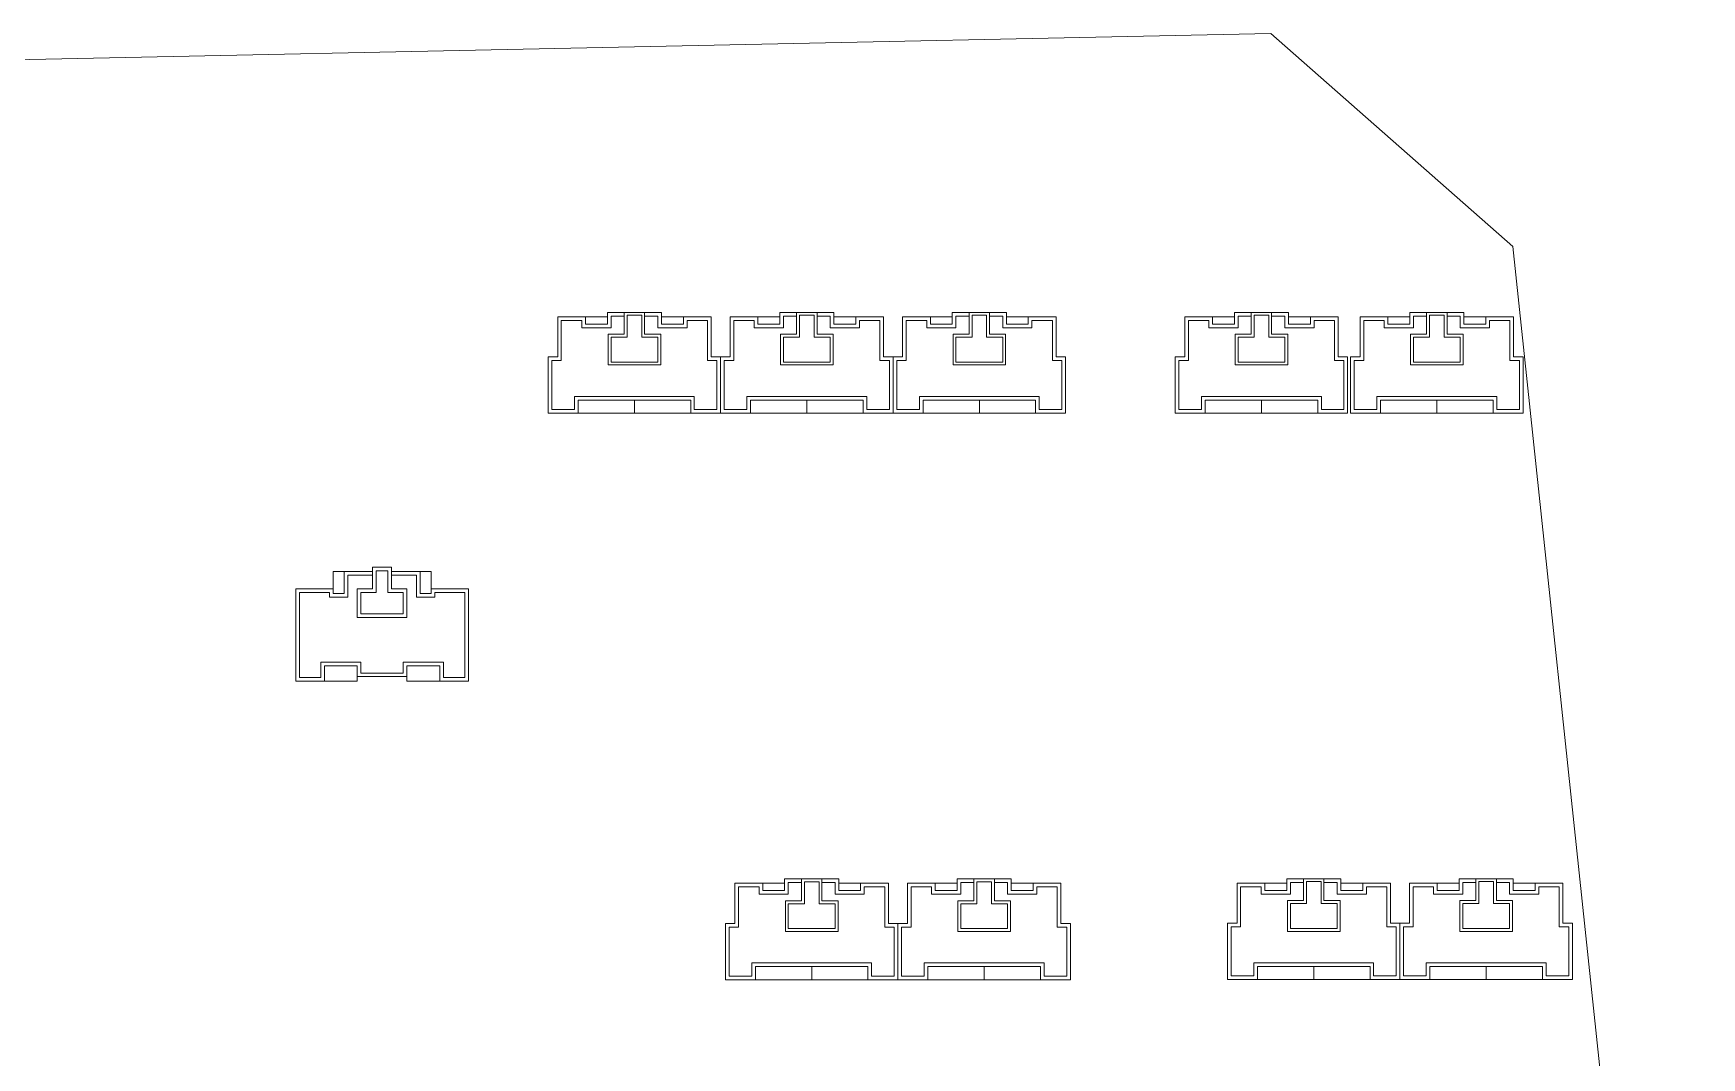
# Model space of a CAD drawing. Extents: x 110900 to 173900, y 7197 to 51694.
# Drawn here: x 116904 to 119187, y 11694 to 13096 of the extents above; entities that cross this region are included whole.
import ezdxf

# ---------------------------------------------------------------- set-up
doc = ezdxf.new("R2010")
doc.units = 0
doc.header["$LTSCALE"] = 1000
doc.header["$MEASUREMENT"] = 0
doc.layers.add('140', color=2, linetype='Continuous', lineweight=5)

msp = doc.modelspace()

# ---------------------------------------------------------------- linework, layer by layer
at = {"layer": '140', "color": 7}
for p, q in [((118597.3, 13095.8), (114409.3, 13007.9)), ((118928.3, 12804.3), (118597.3, 13095.8)), ((119186.7, 10366.5), (118928.3, 12804.3)), ((117621.3, 12708.1), (117659.3, 12708.1)), ((117621.3, 12653.1), (117621.3, 12708.1)), ((117626.3, 12703.1), (117654.3, 12703.1)), ((117626.3, 12648.1), (117626.3, 12703.1)), ((117654.3, 12703.1), (117654.3, 12693.1)), ((117654.3, 12693.1), (117694.3, 12693.1)), ((117657.3, 12708.1), (117659.3, 12708.1)), ((117659.3, 12708.1), (117689.3, 12708.1)), ((117659.3, 12708.1), (117659.3, 12698.1)), ((117659.3, 12698.1), (117689.3, 12698.1)), ((117689.3, 12714.1), (117763.3, 12714.1)), ((117689.3, 12698.1), (117689.3, 12714.1)), ((117694.3, 12709.1), (117712.3, 12709.1)), ((117694.3, 12693.1), (117694.3, 12709.1)), ((117712.3, 12714.1), (117712.3, 12684.1)), ((117736.3, 12710.1), (117716.3, 12710.1)), ((117716.3, 12710.1), (117716.3, 12680.1)), ((117736.3, 12680.1), (117736.3, 12710.1)), ((117740.3, 12684.1), (117740.3, 12714.1)), ((117740.3, 12709.1), (117758.3, 12709.1)), ((117758.3, 12709.1), (117758.3, 12693.1)), ((117758.3, 12693.1), (117798.3, 12693.1)), ((117763.3, 12714.1), (117763.3, 12698.1)), ((117793.3, 12708.1), (117763.3, 12708.1)), ((117763.3, 12698.1), (117793.3, 12698.1)), ((117793.3, 12708.1), (117831.3, 12708.1)), ((117793.3, 12698.1), (117793.3, 12708.1)), ((117798.3, 12703.1), (117826.3, 12703.1)), ((117798.3, 12693.1), (117798.3, 12703.1)), ((117826.3, 12703.1), (117826.3, 12648.1)), ((117831.3, 12708.1), (117831.3, 12653.1)), ((117857.3, 12708.1), (117895.3, 12708.1)), ((117857.3, 12653.1), (117857.3, 12708.1)), ((117862.3, 12703.1), (117890.3, 12703.1)), ((117862.3, 12648.1), (117862.3, 12703.1)), ((117890.3, 12703.1), (117890.3, 12693.1)), ((117890.3, 12693.1), (117930.3, 12693.1)), ((117893.3, 12708.1), (117895.3, 12708.1)), ((117895.3, 12708.1), (117925.3, 12708.1)), ((117895.3, 12708.1), (117895.3, 12698.1)), ((117895.3, 12698.1), (117925.3, 12698.1)), ((117925.3, 12714.1), (117999.3, 12714.1)), ((117925.3, 12698.1), (117925.3, 12714.1)), ((117930.3, 12709.1), (117948.3, 12709.1)), ((117930.3, 12693.1), (117930.3, 12709.1)), ((117948.3, 12714.1), (117948.3, 12684.1)), ((117972.3, 12710.1), (117952.3, 12710.1)), ((117952.3, 12710.1), (117952.3, 12680.1)), ((117972.3, 12680.1), (117972.3, 12710.1)), ((117976.3, 12684.1), (117976.3, 12714.1)), ((117976.3, 12709.1), (117994.3, 12709.1)), ((117994.3, 12709.1), (117994.3, 12693.1)), ((117994.3, 12693.1), (118034.3, 12693.1)), ((117999.3, 12714.1), (117999.3, 12698.1)), ((118029.3, 12708.1), (117999.3, 12708.1)), ((117999.3, 12698.1), (118029.3, 12698.1)), ((118029.3, 12708.1), (118067.3, 12708.1)), ((118029.3, 12698.1), (118029.3, 12708.1)), ((118034.3, 12703.1), (118062.3, 12703.1)), ((118034.3, 12693.1), (118034.3, 12703.1)), ((118062.3, 12703.1), (118062.3, 12648.1)), ((118067.3, 12708.1), (118067.3, 12653.1)), ((118093.3, 12708.1), (118131.3, 12708.1)), ((118093.3, 12653.1), (118093.3, 12708.1)), ((118098.3, 12703.1), (118126.3, 12703.1)), ((118098.3, 12648.1), (118098.3, 12703.1)), ((118126.3, 12703.1), (118126.3, 12693.1)), ((118126.3, 12693.1), (118166.3, 12693.1)), ((118129.3, 12708.1), (118131.3, 12708.1)), ((118131.3, 12708.1), (118161.3, 12708.1)), ((118131.3, 12708.1), (118131.3, 12698.1)), ((118131.3, 12698.1), (118161.3, 12698.1)), ((118161.3, 12714.1), (118235.3, 12714.1)), ((118161.3, 12698.1), (118161.3, 12714.1)), ((118166.3, 12709.1), (118184.3, 12709.1)), ((118166.3, 12693.1), (118166.3, 12709.1)), ((118184.3, 12714.1), (118184.3, 12684.1)), ((118208.3, 12710.1), (118188.3, 12710.1)), ((118188.3, 12710.1), (118188.3, 12680.1)), ((118208.3, 12680.1), (118208.3, 12710.1)), ((118212.3, 12684.1), (118212.3, 12714.1)), ((118212.3, 12709.1), (118230.3, 12709.1)), ((118230.3, 12709.1), (118230.3, 12693.1)), ((118230.3, 12693.1), (118270.3, 12693.1)), ((118235.3, 12714.1), (118235.3, 12698.1)), ((118265.3, 12708.1), (118235.3, 12708.1)), ((118235.3, 12698.1), (118265.3, 12698.1)), ((118265.3, 12708.1), (118303.3, 12708.1)), ((118265.3, 12698.1), (118265.3, 12708.1)), ((118270.3, 12703.1), (118298.3, 12703.1)), ((118270.3, 12693.1), (118270.3, 12703.1)), ((118298.3, 12703.1), (118298.3, 12648.1)), ((118303.3, 12708.1), (118303.3, 12653.1)), ((118479.3, 12708.1), (118517.3, 12708.1)), ((118479.3, 12653.1), (118479.3, 12708.1)), ((118484.3, 12703.1), (118512.3, 12703.1)), ((118484.3, 12648.1), (118484.3, 12703.1)), ((118512.3, 12703.1), (118512.3, 12693.1)), ((118512.3, 12693.1), (118552.3, 12693.1)), ((118515.3, 12708.1), (118517.3, 12708.1)), ((118517.3, 12708.1), (118547.3, 12708.1)), ((118517.3, 12708.1), (118517.3, 12698.1)), ((118517.3, 12698.1), (118547.3, 12698.1)), ((118547.3, 12714.1), (118621.3, 12714.1)), ((118547.3, 12698.1), (118547.3, 12714.1)), ((118552.3, 12709.1), (118570.3, 12709.1)), ((118552.3, 12693.1), (118552.3, 12709.1)), ((118570.3, 12714.1), (118570.3, 12684.1)), ((118594.3, 12710.1), (118574.3, 12710.1)), ((118574.3, 12710.1), (118574.3, 12680.1)), ((118594.3, 12680.1), (118594.3, 12710.1)), ((118598.3, 12684.1), (118598.3, 12714.1)), ((118598.3, 12709.1), (118616.3, 12709.1)), ((118616.3, 12709.1), (118616.3, 12693.1)), ((118616.3, 12693.1), (118656.3, 12693.1)), ((118621.3, 12714.1), (118621.3, 12698.1)), ((118651.3, 12708.1), (118621.3, 12708.1)), ((118621.3, 12698.1), (118651.3, 12698.1)), ((118651.3, 12708.1), (118689.3, 12708.1)), ((118651.3, 12698.1), (118651.3, 12708.1)), ((118656.3, 12703.1), (118684.3, 12703.1)), ((118656.3, 12693.1), (118656.3, 12703.1)), ((118684.3, 12703.1), (118684.3, 12648.1)), ((118689.3, 12708.1), (118689.3, 12653.1)), ((118719.3, 12708.1), (118757.3, 12708.1)), ((118719.3, 12653.1), (118719.3, 12708.1)), ((118724.3, 12703.1), (118752.3, 12703.1)), ((118724.3, 12648.1), (118724.3, 12703.1)), ((118752.3, 12703.1), (118752.3, 12693.1)), ((118752.3, 12693.1), (118792.3, 12693.1)), ((118755.3, 12708.1), (118757.3, 12708.1)), ((118757.3, 12708.1), (118787.3, 12708.1)), ((118757.3, 12708.1), (118757.3, 12698.1)), ((118757.3, 12698.1), (118787.3, 12698.1)), ((118787.3, 12714.1), (118861.3, 12714.1)), ((118787.3, 12698.1), (118787.3, 12714.1)), ((118792.3, 12709.1), (118810.3, 12709.1)), ((118792.3, 12693.1), (118792.3, 12709.1)), ((118810.3, 12714.1), (118810.3, 12684.1)), ((118834.3, 12710.1), (118814.3, 12710.1)), ((118814.3, 12710.1), (118814.3, 12680.1)), ((118834.3, 12680.1), (118834.3, 12710.1)), ((118838.3, 12684.1), (118838.3, 12714.1)), ((118838.3, 12709.1), (118856.3, 12709.1)), ((118856.3, 12709.1), (118856.3, 12693.1)), ((118856.3, 12693.1), (118896.3, 12693.1)), ((118861.3, 12714.1), (118861.3, 12698.1)), ((118891.3, 12708.1), (118861.3, 12708.1)), ((118861.3, 12698.1), (118891.3, 12698.1)), ((118891.3, 12708.1), (118929.3, 12708.1)), ((118891.3, 12698.1), (118891.3, 12708.1)), ((118896.3, 12703.1), (118924.3, 12703.1)), ((118896.3, 12693.1), (118896.3, 12703.1)), ((118924.3, 12703.1), (118924.3, 12648.1)), ((118929.3, 12708.1), (118929.3, 12653.1)), ((117690.3, 12684.1), (117690.3, 12642.1)), ((117712.3, 12684.1), (117690.3, 12684.1)), ((117694.3, 12680.1), (117694.3, 12646.1)), ((117716.3, 12680.1), (117694.3, 12680.1)), ((117758.3, 12680.1), (117736.3, 12680.1)), ((117762.3, 12684.1), (117740.3, 12684.1)), ((117758.3, 12646.1), (117758.3, 12680.1)), ((117762.3, 12642.1), (117762.3, 12684.1)), ((117926.3, 12684.1), (117926.3, 12642.1)), ((117948.3, 12684.1), (117926.3, 12684.1)), ((117930.3, 12680.1), (117930.3, 12646.1)), ((117952.3, 12680.1), (117930.3, 12680.1)), ((117994.3, 12680.1), (117972.3, 12680.1)), ((117998.3, 12684.1), (117976.3, 12684.1)), ((117994.3, 12646.1), (117994.3, 12680.1)), ((117998.3, 12642.1), (117998.3, 12684.1)), ((118162.3, 12684.1), (118162.3, 12642.1)), ((118184.3, 12684.1), (118162.3, 12684.1)), ((118166.3, 12680.1), (118166.3, 12646.1)), ((118188.3, 12680.1), (118166.3, 12680.1)), ((118230.3, 12680.1), (118208.3, 12680.1)), ((118234.3, 12684.1), (118212.3, 12684.1)), ((118230.3, 12646.1), (118230.3, 12680.1)), ((118234.3, 12642.1), (118234.3, 12684.1)), ((118548.3, 12684.1), (118548.3, 12642.1)), ((118570.3, 12684.1), (118548.3, 12684.1)), ((118552.3, 12680.1), (118552.3, 12646.1)), ((118574.3, 12680.1), (118552.3, 12680.1)), ((118616.3, 12680.1), (118594.3, 12680.1)), ((118620.3, 12684.1), (118598.3, 12684.1)), ((118616.3, 12646.1), (118616.3, 12680.1)), ((118620.3, 12642.1), (118620.3, 12684.1)), ((118788.3, 12684.1), (118788.3, 12642.1)), ((118810.3, 12684.1), (118788.3, 12684.1)), ((118792.3, 12680.1), (118792.3, 12646.1)), ((118814.3, 12680.1), (118792.3, 12680.1)), ((118856.3, 12680.1), (118834.3, 12680.1)), ((118860.3, 12684.1), (118838.3, 12684.1)), ((118856.3, 12646.1), (118856.3, 12680.1)), ((118860.3, 12642.1), (118860.3, 12684.1)), ((117608.3, 12653.1), (117621.3, 12653.1)), ((117608.3, 12576.1), (117608.3, 12653.1)), ((117613.3, 12648.1), (117626.3, 12648.1)), ((117613.3, 12581.1), (117613.3, 12648.1)), ((117826.3, 12648.1), (117839.3, 12648.1)), ((117831.3, 12653.1), (117844.3, 12653.1)), ((117839.3, 12648.1), (117839.3, 12581.1)), ((117844.3, 12653.1), (117844.3, 12576.1)), ((117844.3, 12653.1), (117857.3, 12653.1)), ((117844.3, 12576.1), (117844.3, 12653.1)), ((117849.3, 12648.1), (117862.3, 12648.1)), ((117849.3, 12581.1), (117849.3, 12648.1)), ((118062.3, 12648.1), (118075.3, 12648.1)), ((118067.3, 12653.1), (118080.3, 12653.1)), ((118075.3, 12648.1), (118075.3, 12581.1)), ((118080.3, 12653.1), (118080.3, 12576.1)), ((118080.3, 12653.1), (118093.3, 12653.1)), ((118080.3, 12576.1), (118080.3, 12653.1)), ((118085.3, 12648.1), (118098.3, 12648.1)), ((118085.3, 12581.1), (118085.3, 12648.1)), ((118298.3, 12648.1), (118311.3, 12648.1)), ((118303.3, 12653.1), (118316.3, 12653.1)), ((118311.3, 12648.1), (118311.3, 12581.1)), ((118316.3, 12653.1), (118316.3, 12576.1)), ((118466.3, 12653.1), (118479.3, 12653.1)), ((118466.3, 12576.1), (118466.3, 12653.1)), ((118471.3, 12648.1), (118484.3, 12648.1)), ((118471.3, 12581.1), (118471.3, 12648.1)), ((118684.3, 12648.1), (118697.3, 12648.1)), ((118689.3, 12653.1), (118702.3, 12653.1)), ((118697.3, 12648.1), (118697.3, 12581.1)), ((118702.3, 12653.1), (118702.3, 12576.1)), ((118706.3, 12653.1), (118719.3, 12653.1)), ((118706.3, 12576.1), (118706.3, 12653.1)), ((118711.3, 12648.1), (118724.3, 12648.1)), ((118711.3, 12581.1), (118711.3, 12648.1)), ((118924.3, 12648.1), (118937.3, 12648.1)), ((118929.3, 12653.1), (118942.3, 12653.1)), ((118937.3, 12648.1), (118937.3, 12581.1)), ((118942.3, 12653.1), (118942.3, 12576.1)), ((117690.3, 12643.1), (117690.3, 12642.1)), ((117690.3, 12642.1), (117762.3, 12642.1)), ((117694.3, 12646.1), (117758.3, 12646.1)), ((117761.3, 12642.1), (117762.3, 12642.1)), ((117926.3, 12643.1), (117926.3, 12642.1)), ((117926.3, 12642.1), (117998.3, 12642.1)), ((117930.3, 12646.1), (117994.3, 12646.1)), ((117997.3, 12642.1), (117998.3, 12642.1)), ((118162.3, 12643.1), (118162.3, 12642.1)), ((118162.3, 12642.1), (118234.3, 12642.1)), ((118166.3, 12646.1), (118230.3, 12646.1)), ((118233.3, 12642.1), (118234.3, 12642.1)), ((118548.3, 12643.1), (118548.3, 12642.1)), ((118548.3, 12642.1), (118620.3, 12642.1)), ((118552.3, 12646.1), (118616.3, 12646.1)), ((118619.3, 12642.1), (118620.3, 12642.1)), ((118788.3, 12643.1), (118788.3, 12642.1)), ((118788.3, 12642.1), (118860.3, 12642.1)), ((118792.3, 12646.1), (118856.3, 12646.1)), ((118859.3, 12642.1), (118860.3, 12642.1)), ((117644.3, 12581.1), (117613.3, 12581.1)), ((117644.3, 12599.1), (117644.3, 12581.1)), ((117726.3, 12599.1), (117644.3, 12599.1)), ((117649.3, 12594.1), (117649.3, 12576.1)), ((117726.3, 12594.1), (117649.3, 12594.1)), ((117808.3, 12599.1), (117726.3, 12599.1)), ((117803.3, 12594.1), (117726.3, 12594.1)), ((117726.3, 12594.1), (117726.3, 12576.1)), ((117803.3, 12576.1), (117803.3, 12594.1)), ((117808.3, 12581.1), (117808.3, 12599.1)), ((117839.3, 12581.1), (117808.3, 12581.1)), ((117880.3, 12581.1), (117849.3, 12581.1)), ((117880.3, 12599.1), (117880.3, 12581.1)), ((117962.3, 12599.1), (117880.3, 12599.1)), ((117885.3, 12594.1), (117885.3, 12576.1)), ((117962.3, 12594.1), (117885.3, 12594.1)), ((118044.3, 12599.1), (117962.3, 12599.1)), ((118039.3, 12594.1), (117962.3, 12594.1)), ((117962.3, 12594.1), (117962.3, 12576.1)), ((118039.3, 12576.1), (118039.3, 12594.1)), ((118044.3, 12581.1), (118044.3, 12599.1)), ((118075.3, 12581.1), (118044.3, 12581.1)), ((118116.3, 12581.1), (118085.3, 12581.1)), ((118116.3, 12599.1), (118116.3, 12581.1)), ((118198.3, 12599.1), (118116.3, 12599.1)), ((118121.3, 12594.1), (118121.3, 12576.1)), ((118198.3, 12594.1), (118121.3, 12594.1)), ((118280.3, 12599.1), (118198.3, 12599.1)), ((118275.3, 12594.1), (118198.3, 12594.1)), ((118198.3, 12594.1), (118198.3, 12576.1)), ((118275.3, 12576.1), (118275.3, 12594.1)), ((118280.3, 12581.1), (118280.3, 12599.1)), ((118311.3, 12581.1), (118280.3, 12581.1)), ((118502.3, 12581.1), (118471.3, 12581.1)), ((118502.3, 12599.1), (118502.3, 12581.1)), ((118584.3, 12599.1), (118502.3, 12599.1)), ((118507.3, 12594.1), (118507.3, 12576.1)), ((118584.3, 12594.1), (118507.3, 12594.1)), ((118666.3, 12599.1), (118584.3, 12599.1)), ((118661.3, 12594.1), (118584.3, 12594.1)), ((118584.3, 12594.1), (118584.3, 12576.1)), ((118661.3, 12576.1), (118661.3, 12594.1)), ((118666.3, 12581.1), (118666.3, 12599.1)), ((118697.3, 12581.1), (118666.3, 12581.1)), ((118742.3, 12581.1), (118711.3, 12581.1)), ((118742.3, 12599.1), (118742.3, 12581.1)), ((118824.3, 12599.1), (118742.3, 12599.1)), ((118747.3, 12594.1), (118747.3, 12576.1)), ((118824.3, 12594.1), (118747.3, 12594.1)), ((118906.3, 12599.1), (118824.3, 12599.1)), ((118901.3, 12594.1), (118824.3, 12594.1)), ((118824.3, 12594.1), (118824.3, 12576.1)), ((118901.3, 12576.1), (118901.3, 12594.1)), ((118906.3, 12581.1), (118906.3, 12599.1)), ((118937.3, 12581.1), (118906.3, 12581.1)), ((117649.3, 12576.1), (117608.3, 12576.1)), ((117726.3, 12576.1), (117649.3, 12576.1)), ((117726.3, 12576.1), (117803.3, 12576.1)), ((117844.3, 12576.1), (117803.3, 12576.1)), ((117885.3, 12576.1), (117844.3, 12576.1)), ((117962.3, 12576.1), (117885.3, 12576.1)), ((117962.3, 12576.1), (118039.3, 12576.1)), ((118080.3, 12576.1), (118039.3, 12576.1)), ((118121.3, 12576.1), (118080.3, 12576.1)), ((118198.3, 12576.1), (118121.3, 12576.1)), ((118198.3, 12576.1), (118275.3, 12576.1)), ((118316.3, 12576.1), (118275.3, 12576.1)), ((118507.3, 12576.1), (118466.3, 12576.1)), ((118584.3, 12576.1), (118507.3, 12576.1)), ((118584.3, 12576.1), (118661.3, 12576.1)), ((118702.3, 12576.1), (118661.3, 12576.1)), ((118747.3, 12576.1), (118706.3, 12576.1)), ((118824.3, 12576.1), (118747.3, 12576.1)), ((118824.3, 12576.1), (118901.3, 12576.1)), ((118942.3, 12576.1), (118901.3, 12576.1)), ((117314.1, 12359.6), (117329.1, 12359.6)), ((117314.1, 12335.6), (117314.1, 12359.6)), ((117329.1, 12359.6), (117329.1, 12329.6)), ((117368.1, 12359.6), (117329.1, 12359.6)), ((117334.1, 12354.6), (117334.1, 12324.6)), ((117368.1, 12354.6), (117334.1, 12354.6)), ((117368.1, 12365.6), (117368.1, 12359.6)), ((117394.1, 12365.6), (117368.1, 12365.6)), ((117368.1, 12359.6), (117368.1, 12335.6)), ((117373.1, 12360.6), (117373.1, 12359.6)), ((117389.1, 12360.6), (117373.1, 12360.6)), ((117373.1, 12359.6), (117373.1, 12330.6)), ((117389.1, 12330.6), (117389.1, 12360.6)), ((117394.1, 12359.6), (117394.1, 12365.6)), ((117394.1, 12335.6), (117394.1, 12365.6)), ((117433.1, 12359.6), (117394.1, 12359.6)), ((117428.1, 12354.6), (117394.1, 12354.6)), ((117428.1, 12324.6), (117428.1, 12354.6)), ((117448.1, 12359.6), (117433.1, 12359.6)), ((117433.1, 12329.6), (117433.1, 12359.6)), ((117448.1, 12335.6), (117448.1, 12359.6)), ((117263.1, 12335.6), (117263.1, 12209.6)), ((117296.1, 12335.6), (117263.1, 12335.6)), ((117268.1, 12330.6), (117268.1, 12214.6)), ((117296.1, 12330.6), (117268.1, 12330.6)), ((117314.1, 12335.6), (117296.1, 12335.6)), ((117309.1, 12330.6), (117296.1, 12330.6)), ((117309.1, 12324.6), (117309.1, 12330.6)), ((117314.1, 12329.6), (117314.1, 12335.6)), ((117329.1, 12329.6), (117314.1, 12329.6)), ((117347.1, 12335.6), (117347.1, 12296.6)), ((117368.1, 12335.6), (117347.1, 12335.6)), ((117352.1, 12330.6), (117352.1, 12301.6)), ((117373.1, 12330.6), (117352.1, 12330.6)), ((117410.1, 12330.6), (117389.1, 12330.6)), ((117415.1, 12335.6), (117394.1, 12335.6)), ((117410.1, 12301.6), (117410.1, 12330.6)), ((117415.1, 12296.6), (117415.1, 12335.6)), ((117448.1, 12329.6), (117433.1, 12329.6)), ((117448.1, 12335.6), (117448.1, 12329.6)), ((117466.1, 12335.6), (117448.1, 12335.6)), ((117453.1, 12330.6), (117453.1, 12324.6)), ((117466.1, 12330.6), (117453.1, 12330.6)), ((117499.1, 12335.6), (117466.1, 12335.6)), ((117494.1, 12330.6), (117466.1, 12330.6)), ((117494.1, 12214.6), (117494.1, 12330.6)), ((117499.1, 12209.6), (117499.1, 12335.6)), ((117334.1, 12324.6), (117309.1, 12324.6)), ((117453.1, 12324.6), (117428.1, 12324.6)), ((117347.1, 12296.6), (117415.1, 12296.6)), ((117352.1, 12301.6), (117410.1, 12301.6)), ((117268.1, 12214.6), (117297.1, 12214.6)), ((117297.1, 12235.6), (117352.1, 12235.6)), ((117297.1, 12214.6), (117297.1, 12235.6)), ((117302.1, 12230.6), (117347.1, 12230.6)), ((117302.1, 12209.6), (117302.1, 12230.6)), ((117347.1, 12230.6), (117347.1, 12215.6)), ((117347.1, 12209.6), (117347.1, 12215.6)), ((117347.1, 12215.6), (117381.1, 12215.6)), ((117352.1, 12235.6), (117352.1, 12220.6)), ((117352.1, 12220.6), (117381.1, 12220.6)), ((117381.1, 12220.6), (117410.1, 12220.6)), ((117381.1, 12215.6), (117415.1, 12215.6)), ((117410.1, 12235.6), (117465.1, 12235.6)), ((117410.1, 12220.6), (117410.1, 12235.6)), ((117415.1, 12230.6), (117460.1, 12230.6)), ((117415.1, 12215.6), (117415.1, 12230.6)), ((117415.1, 12209.6), (117415.1, 12215.6)), ((117460.1, 12230.6), (117460.1, 12209.6)), ((117465.1, 12235.6), (117465.1, 12214.6)), ((117465.1, 12214.6), (117494.1, 12214.6)), ((117263.1, 12209.6), (117302.1, 12209.6)), ((117302.1, 12209.6), (117347.1, 12209.6)), ((117460.1, 12209.6), (117415.1, 12209.6)), ((117460.1, 12209.6), (117499.1, 12209.6)), ((117863.9, 11932.9), (117901.9, 11932.9)), ((117863.9, 11877.9), (117863.9, 11932.9)), ((117868.9, 11927.9), (117896.9, 11927.9)), ((117868.9, 11872.9), (117868.9, 11927.9)), ((117896.9, 11927.9), (117896.9, 11917.9)), ((117896.9, 11917.9), (117936.9, 11917.9)), ((117899.9, 11932.9), (117901.9, 11932.9)), ((117901.9, 11932.9), (117931.9, 11932.9)), ((117901.9, 11932.9), (117901.9, 11922.9)), ((117901.9, 11922.9), (117931.9, 11922.9)), ((117931.9, 11938.9), (118005.9, 11938.9)), ((117931.9, 11922.9), (117931.9, 11938.9)), ((117936.9, 11933.9), (117954.9, 11933.9)), ((117936.9, 11917.9), (117936.9, 11933.9)), ((117954.9, 11938.9), (117954.9, 11908.9)), ((117978.9, 11934.9), (117958.9, 11934.9)), ((117958.9, 11934.9), (117958.9, 11904.9)), ((117978.9, 11904.9), (117978.9, 11934.9)), ((117982.9, 11908.9), (117982.9, 11938.9)), ((117982.9, 11933.9), (118000.9, 11933.9)), ((118000.9, 11933.9), (118000.9, 11917.9)), ((118000.9, 11917.9), (118040.9, 11917.9)), ((118005.9, 11938.9), (118005.9, 11922.9)), ((118035.9, 11932.9), (118005.9, 11932.9)), ((118005.9, 11922.9), (118035.9, 11922.9)), ((118035.9, 11932.9), (118073.9, 11932.9)), ((118035.9, 11922.9), (118035.9, 11932.9)), ((118040.9, 11927.9), (118068.9, 11927.9)), ((118040.9, 11917.9), (118040.9, 11927.9)), ((118068.9, 11927.9), (118068.9, 11872.9)), ((118073.9, 11932.9), (118073.9, 11877.9)), ((118099.9, 11932.9), (118137.9, 11932.9)), ((118099.9, 11877.9), (118099.9, 11932.9)), ((118104.9, 11927.9), (118132.9, 11927.9)), ((118104.9, 11872.9), (118104.9, 11927.9)), ((118132.9, 11927.9), (118132.9, 11917.9)), ((118132.9, 11917.9), (118172.9, 11917.9)), ((118135.9, 11932.9), (118137.9, 11932.9)), ((118137.9, 11932.9), (118167.9, 11932.9)), ((118137.9, 11932.9), (118137.9, 11922.9)), ((118137.9, 11922.9), (118167.9, 11922.9)), ((118167.9, 11938.9), (118241.9, 11938.9)), ((118167.9, 11922.9), (118167.9, 11938.9)), ((118172.9, 11933.9), (118190.9, 11933.9)), ((118172.9, 11917.9), (118172.9, 11933.9)), ((118190.9, 11938.9), (118190.9, 11908.9)), ((118214.9, 11934.9), (118194.9, 11934.9)), ((118194.9, 11934.9), (118194.9, 11904.9)), ((118214.9, 11904.9), (118214.9, 11934.9)), ((118218.9, 11908.9), (118218.9, 11938.9)), ((118218.9, 11933.9), (118236.9, 11933.9)), ((118236.9, 11933.9), (118236.9, 11917.9)), ((118236.9, 11917.9), (118276.9, 11917.9)), ((118241.9, 11938.9), (118241.9, 11922.9)), ((118271.9, 11932.9), (118241.9, 11932.9)), ((118241.9, 11922.9), (118271.9, 11922.9)), ((118271.9, 11932.9), (118309.9, 11932.9)), ((118271.9, 11922.9), (118271.9, 11932.9)), ((118276.9, 11927.9), (118304.9, 11927.9)), ((118276.9, 11917.9), (118276.9, 11927.9)), ((118304.9, 11927.9), (118304.9, 11872.9)), ((118309.9, 11932.9), (118309.9, 11877.9)), ((118550.9, 11933.1), (118588.9, 11933.1)), ((118550.9, 11878.1), (118550.9, 11933.1)), ((118555.9, 11928.1), (118583.9, 11928.1)), ((118555.9, 11873.1), (118555.9, 11928.1)), ((118583.9, 11928.1), (118583.9, 11918.1)), ((118583.9, 11918.1), (118623.9, 11918.1)), ((118586.9, 11933.1), (118588.9, 11933.1)), ((118588.9, 11933.1), (118618.9, 11933.1)), ((118588.9, 11933.1), (118588.9, 11923.1)), ((118588.9, 11923.1), (118618.9, 11923.1)), ((118618.9, 11939.1), (118692.9, 11939.1)), ((118618.9, 11923.1), (118618.9, 11939.1)), ((118623.9, 11934.1), (118641.9, 11934.1)), ((118623.9, 11918.1), (118623.9, 11934.1)), ((118641.9, 11939.1), (118641.9, 11909.1)), ((118665.9, 11935.1), (118645.9, 11935.1)), ((118645.9, 11935.1), (118645.9, 11905.1)), ((118665.9, 11905.1), (118665.9, 11935.1)), ((118669.9, 11909.1), (118669.9, 11939.1)), ((118669.9, 11934.1), (118687.9, 11934.1)), ((118687.9, 11934.1), (118687.9, 11918.1)), ((118687.9, 11918.1), (118727.9, 11918.1)), ((118692.9, 11939.1), (118692.9, 11923.1)), ((118722.9, 11933.1), (118692.9, 11933.1)), ((118692.9, 11923.1), (118722.9, 11923.1)), ((118722.9, 11933.1), (118760.9, 11933.1)), ((118722.9, 11923.1), (118722.9, 11933.1)), ((118727.9, 11928.1), (118755.9, 11928.1)), ((118727.9, 11918.1), (118727.9, 11928.1)), ((118755.9, 11928.1), (118755.9, 11873.1)), ((118760.9, 11933.1), (118760.9, 11878.1)), ((118786.9, 11933.1), (118824.9, 11933.1)), ((118786.9, 11878.1), (118786.9, 11933.1)), ((118791.9, 11928.1), (118819.9, 11928.1)), ((118791.9, 11873.1), (118791.9, 11928.1)), ((118819.9, 11928.1), (118819.9, 11918.1)), ((118819.9, 11918.1), (118859.9, 11918.1)), ((118822.9, 11933.1), (118824.9, 11933.1)), ((118824.9, 11933.1), (118854.9, 11933.1)), ((118824.9, 11933.1), (118824.9, 11923.1)), ((118824.9, 11923.1), (118854.9, 11923.1)), ((118854.9, 11939.1), (118928.9, 11939.1)), ((118854.9, 11923.1), (118854.9, 11939.1)), ((118859.9, 11934.1), (118877.9, 11934.1)), ((118859.9, 11918.1), (118859.9, 11934.1)), ((118877.9, 11939.1), (118877.9, 11909.1)), ((118901.9, 11935.1), (118881.9, 11935.1)), ((118881.9, 11935.1), (118881.9, 11905.1)), ((118901.9, 11905.1), (118901.9, 11935.1)), ((118905.9, 11909.1), (118905.9, 11939.1)), ((118905.9, 11934.1), (118923.9, 11934.1)), ((118923.9, 11934.1), (118923.9, 11918.1)), ((118923.9, 11918.1), (118963.9, 11918.1)), ((118928.9, 11939.1), (118928.9, 11923.1)), ((118958.9, 11933.1), (118928.9, 11933.1)), ((118928.9, 11923.1), (118958.9, 11923.1)), ((118958.9, 11933.1), (118996.9, 11933.1)), ((118958.9, 11923.1), (118958.9, 11933.1)), ((118963.9, 11928.1), (118991.9, 11928.1)), ((118963.9, 11918.1), (118963.9, 11928.1)), ((118991.9, 11928.1), (118991.9, 11873.1)), ((118996.9, 11933.1), (118996.9, 11878.1)), ((117932.9, 11908.9), (117932.9, 11866.9)), ((117954.9, 11908.9), (117932.9, 11908.9)), ((117936.9, 11904.9), (117936.9, 11870.9)), ((117958.9, 11904.9), (117936.9, 11904.9)), ((118000.9, 11904.9), (117978.9, 11904.9)), ((118004.9, 11908.9), (117982.9, 11908.9)), ((118000.9, 11870.9), (118000.9, 11904.9)), ((118004.9, 11866.9), (118004.9, 11908.9)), ((118168.9, 11908.9), (118168.9, 11866.9)), ((118190.9, 11908.9), (118168.9, 11908.9)), ((118172.9, 11904.9), (118172.9, 11870.9)), ((118194.9, 11904.9), (118172.9, 11904.9)), ((118236.9, 11904.9), (118214.9, 11904.9)), ((118240.9, 11908.9), (118218.9, 11908.9)), ((118236.9, 11870.9), (118236.9, 11904.9)), ((118240.9, 11866.9), (118240.9, 11908.9)), ((118619.9, 11909.1), (118619.9, 11867.1)), ((118641.9, 11909.1), (118619.9, 11909.1)), ((118623.9, 11905.1), (118623.9, 11871.1)), ((118645.9, 11905.1), (118623.9, 11905.1)), ((118687.9, 11905.1), (118665.9, 11905.1)), ((118691.9, 11909.1), (118669.9, 11909.1)), ((118687.9, 11871.1), (118687.9, 11905.1)), ((118691.9, 11867.1), (118691.9, 11909.1)), ((118855.9, 11909.1), (118855.9, 11867.1)), ((118877.9, 11909.1), (118855.9, 11909.1)), ((118859.9, 11905.1), (118859.9, 11871.1)), ((118881.9, 11905.1), (118859.9, 11905.1)), ((118923.9, 11905.1), (118901.9, 11905.1)), ((118927.9, 11909.1), (118905.9, 11909.1)), ((118923.9, 11871.1), (118923.9, 11905.1)), ((118927.9, 11867.1), (118927.9, 11909.1)), ((117850.9, 11877.9), (117863.9, 11877.9)), ((117850.9, 11800.9), (117850.9, 11877.9)), ((117855.9, 11872.9), (117868.9, 11872.9)), ((117855.9, 11805.9), (117855.9, 11872.9)), ((117936.9, 11870.9), (118000.9, 11870.9)), ((118068.9, 11872.9), (118081.9, 11872.9)), ((118073.9, 11877.9), (118086.9, 11877.9)), ((118081.9, 11872.9), (118081.9, 11805.9)), ((118086.9, 11877.9), (118086.9, 11800.9)), ((118086.9, 11877.9), (118099.9, 11877.9)), ((118086.9, 11800.9), (118086.9, 11877.9)), ((118091.9, 11872.9), (118104.9, 11872.9)), ((118091.9, 11805.9), (118091.9, 11872.9)), ((118172.9, 11870.9), (118236.9, 11870.9)), ((118304.9, 11872.9), (118317.9, 11872.9)), ((118309.9, 11877.9), (118322.9, 11877.9)), ((118317.9, 11872.9), (118317.9, 11805.9)), ((118322.9, 11877.9), (118322.9, 11800.9)), ((118537.9, 11878.1), (118550.9, 11878.1)), ((118537.9, 11801.1), (118537.9, 11878.1)), ((118542.9, 11873.1), (118555.9, 11873.1)), ((118542.9, 11806.1), (118542.9, 11873.1)), ((118623.9, 11871.1), (118687.9, 11871.1)), ((118755.9, 11873.1), (118768.9, 11873.1)), ((118760.9, 11878.1), (118773.9, 11878.1)), ((118768.9, 11873.1), (118768.9, 11806.1)), ((118773.9, 11878.1), (118773.9, 11801.1)), ((118773.9, 11878.1), (118786.9, 11878.1)), ((118773.9, 11801.1), (118773.9, 11878.1)), ((118778.9, 11873.1), (118791.9, 11873.1)), ((118778.9, 11806.1), (118778.9, 11873.1)), ((118859.9, 11871.1), (118923.9, 11871.1)), ((118991.9, 11873.1), (119004.9, 11873.1)), ((118996.9, 11878.1), (119009.9, 11878.1)), ((119004.9, 11873.1), (119004.9, 11806.1)), ((119009.9, 11878.1), (119009.9, 11801.1)), ((117932.9, 11867.9), (117932.9, 11866.9)), ((117932.9, 11866.9), (118004.9, 11866.9)), ((118003.9, 11866.9), (118004.9, 11866.9)), ((118168.9, 11867.9), (118168.9, 11866.9)), ((118168.9, 11866.9), (118240.9, 11866.9)), ((118239.9, 11866.9), (118240.9, 11866.9)), ((118619.9, 11868.1), (118619.9, 11867.1)), ((118619.9, 11867.1), (118691.9, 11867.1)), ((118690.9, 11867.1), (118691.9, 11867.1)), ((118855.9, 11868.1), (118855.9, 11867.1)), ((118855.9, 11867.1), (118927.9, 11867.1)), ((118926.9, 11867.1), (118927.9, 11867.1)), ((117886.9, 11805.9), (117855.9, 11805.9)), ((117886.9, 11823.9), (117886.9, 11805.9)), ((117968.9, 11823.9), (117886.9, 11823.9)), ((117891.9, 11818.9), (117891.9, 11800.9)), ((117968.9, 11818.9), (117891.9, 11818.9)), ((118050.9, 11823.9), (117968.9, 11823.9)), ((118045.9, 11818.9), (117968.9, 11818.9)), ((117968.9, 11818.9), (117968.9, 11800.9)), ((118045.9, 11800.9), (118045.9, 11818.9)), ((118050.9, 11805.9), (118050.9, 11823.9)), ((118081.9, 11805.9), (118050.9, 11805.9)), ((118122.9, 11805.9), (118091.9, 11805.9)), ((118122.9, 11823.9), (118122.9, 11805.9)), ((118204.9, 11823.9), (118122.9, 11823.9)), ((118127.9, 11818.9), (118127.9, 11800.9)), ((118204.9, 11818.9), (118127.9, 11818.9)), ((118286.9, 11823.9), (118204.9, 11823.9)), ((118281.9, 11818.9), (118204.9, 11818.9)), ((118204.9, 11818.9), (118204.9, 11800.9)), ((118281.9, 11800.9), (118281.9, 11818.9)), ((118286.9, 11805.9), (118286.9, 11823.9)), ((118317.9, 11805.9), (118286.9, 11805.9)), ((118573.9, 11806.1), (118542.9, 11806.1)), ((118573.9, 11824.1), (118573.9, 11806.1)), ((118655.9, 11824.1), (118573.9, 11824.1)), ((118578.9, 11819.1), (118578.9, 11801.1)), ((118655.9, 11819.1), (118578.9, 11819.1)), ((118737.9, 11824.1), (118655.9, 11824.1)), ((118732.9, 11819.1), (118655.9, 11819.1)), ((118655.9, 11819.1), (118655.9, 11801.1)), ((118732.9, 11801.1), (118732.9, 11819.1)), ((118737.9, 11806.1), (118737.9, 11824.1)), ((118768.9, 11806.1), (118737.9, 11806.1)), ((118809.9, 11806.1), (118778.9, 11806.1)), ((118809.9, 11824.1), (118809.9, 11806.1)), ((118891.9, 11824.1), (118809.9, 11824.1)), ((118814.9, 11819.1), (118814.9, 11801.1)), ((118891.9, 11819.1), (118814.9, 11819.1)), ((118973.9, 11824.1), (118891.9, 11824.1)), ((118968.9, 11819.1), (118891.9, 11819.1)), ((118891.9, 11819.1), (118891.9, 11801.1)), ((118968.9, 11801.1), (118968.9, 11819.1)), ((118973.9, 11806.1), (118973.9, 11824.1)), ((119004.9, 11806.1), (118973.9, 11806.1)), ((117891.9, 11800.9), (117850.9, 11800.9)), ((117968.9, 11800.9), (117891.9, 11800.9)), ((117968.9, 11800.9), (118045.9, 11800.9)), ((118086.9, 11800.9), (118045.9, 11800.9)), ((118127.9, 11800.9), (118086.9, 11800.9)), ((118204.9, 11800.9), (118127.9, 11800.9)), ((118204.9, 11800.9), (118281.9, 11800.9)), ((118322.9, 11800.9), (118281.9, 11800.9)), ((118578.9, 11801.1), (118537.9, 11801.1)), ((118655.9, 11801.1), (118578.9, 11801.1)), ((118655.9, 11801.1), (118732.9, 11801.1)), ((118773.9, 11801.1), (118732.9, 11801.1)), ((118814.9, 11801.1), (118773.9, 11801.1)), ((118891.9, 11801.1), (118814.9, 11801.1)), ((118891.9, 11801.1), (118968.9, 11801.1)), ((119009.9, 11801.1), (118968.9, 11801.1))]:
    msp.add_line(p, q, dxfattribs=at)

doc.saveas('drawing.dxf')
